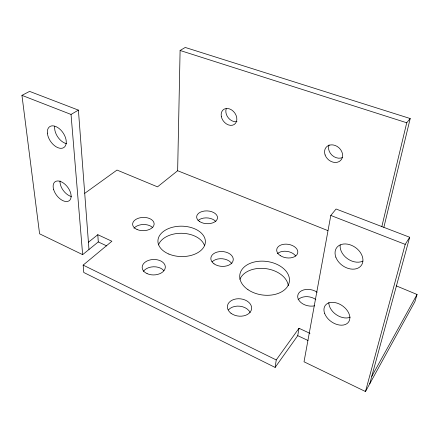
<?xml version="1.0" encoding="UTF-8"?>
<svg xmlns="http://www.w3.org/2000/svg" width="439" height="439" viewBox="0 0 439 439"><rect width="100%" height="100%" fill="white"/><g stroke="black" fill="none" stroke-linecap="round" stroke-linejoin="round"><path stroke-width="0.66" d="M84.754 193.319L117.015 170.058L157.513 186.855L177.641 170.727L180.1 50.474L185.242 47.456L410.202 118.541L383.851 227.369M88.426 242.229L97.809 234.706L111.885 241.247L83.152 265.107L83.767 272.487L275.132 367.427L276.241 359.942L298.992 328.268L309.978 333.371M275.132 367.427L297.741 335.665L298.992 328.268M369.748 383.79L409.691 237.258L336.076 209.008L330.797 215.45L304.018 361.791L365.484 391.544L414.904 301.659L417.05 294.481L396.252 285.855M381.826 226.59L406.733 122.772L410.202 118.541M365.484 391.544L405.208 244.38L409.691 237.258M371.778 376.355L417.05 294.481M88.974 249.5L78.405 110.118L29.6 91.389L21.95 95.356L39.587 233.806L82.647 254.647L98.281 241.933L97.809 234.706M21.95 95.356L71.036 114.442L78.405 110.118M180.1 50.474L406.733 122.772M330.797 215.45L405.208 244.38M177.641 170.727L327.862 230.601M98.281 241.933L106.781 245.928M297.741 335.665L308.008 340.488M83.152 265.107L276.241 359.942M71.036 114.442L82.647 254.647M236.967 121.587A9.12 6.975 53.1 0 1 228.428 117.987A9.12 6.975 53.1 0 1 226.228 108.707M342.656 157.475A9.696 7.94 41.3 0 1 332.032 155.236A9.696 7.94 41.3 0 1 329.063 144.914M350.306 317.139A14.136 9.691 34.9 0 1 336.323 314.719A14.136 9.691 34.9 0 1 328.833 302.509M362.844 261.123A14.986 11.09 35 0 1 347.414 258.675A14.986 11.09 35 0 1 340.198 244.935M66.728 143.718A12.473 7.6 55.9 0 1 54.732 126.421M71.453 196.54A11.705 6.892 52.9 0 1 60.033 180.934M298.081 299.793A11.869 8.231 11.9 0 1 315.806 299.508M314.659 305.791A11.974 8.198 11.7 0 1 299.683 301.308A11.974 8.198 11.7 0 1 301.62 290.733A11.974 8.198 11.7 0 1 317.139 292.242M228.483 309.846A12.062 8.725 6 0 1 240.034 306.224A12.062 8.725 6 0 1 250.159 312.552M277.41 253.671A10.563 6.854 8.8 0 1 286.854 251.349A10.563 6.854 8.8 0 1 295.672 255.997M239.897 279.297A24.803 16.984 7.7 0 1 265.891 268.63A24.803 16.984 7.7 0 1 288.302 285.696M133.994 228.264A10.679 6.673 -1.5 0 1 143.328 224.499A10.679 6.673 -1.5 0 1 152.832 227.792M158.528 244.858A23.558 15.272 0.9 0 1 181.62 233.274A23.558 15.272 0.9 0 1 204.47 245.489M198.022 220.548A10.371 6.442 2.8 0 1 215.845 221.569M212.108 261.842A11.151 7.458 4 0 1 222.546 258.774A11.151 7.458 4 0 1 231.88 263.806M143.399 271.362A11.485 7.759 -1.6 0 1 153.469 266.775A11.485 7.759 -1.6 0 1 163.879 270.682M47.379 133.121A12.61 7.578 55.7 0 0 62.327 148.19A12.61 7.578 55.7 0 0 60.703 129.944A12.61 7.578 55.7 0 0 47.379 133.121M325.112 154.978A9.795 7.962 41.5 0 0 340.543 160.548A9.795 7.962 41.5 0 0 335.116 145.452A9.795 7.962 41.5 0 0 325.112 154.978M324.712 313.616A14.311 9.691 35.2 0 0 346.81 323.735A14.311 9.691 35.2 0 0 339.171 303.931A14.311 9.691 35.2 0 0 324.712 313.616M335.824 257.144A15.178 11.118 35.3 0 0 359.579 267.175A15.178 11.118 35.3 0 0 351.59 245.346A15.178 11.118 35.3 0 0 335.824 257.144M53.695 189.736A11.826 6.865 52.8 0 0 69.06 200.826A11.826 6.865 52.8 0 0 63.65 183.189A11.826 6.865 52.8 0 0 53.695 189.736M221.272 116.247A9.203 6.986 53 0 0 234.108 124.555A9.203 6.986 53 0 0 231.627 109.942A9.203 6.986 53 0 0 221.272 116.247M231.002 313.265A12.166 8.692 5.9 0 0 251.256 310.241A12.166 8.692 5.9 0 0 236.253 298.91A12.166 8.692 5.9 0 0 231.002 313.265M280.263 255.591A10.646 6.821 8.7 0 0 297.62 253.347A10.646 6.821 8.7 0 0 283.879 244.26A10.646 6.821 8.7 0 0 280.263 255.591M247.953 289.658A25.007 16.912 7.6 0 0 288.944 283.484A25.007 16.912 7.6 0 0 256.886 261.507A25.007 16.912 7.6 0 0 247.953 289.658M147.076 273.623A11.584 7.726 -1.5 0 0 165.278 267.741A11.584 7.726 -1.5 0 0 148.881 260.267A11.584 7.726 -1.5 0 0 147.076 273.623M137.072 229.515A10.761 6.64 -1.3 0 0 154.084 224.57A10.761 6.64 -1.3 0 0 138.982 218.051A10.761 6.64 -1.3 0 0 137.072 229.515M168.889 254.06A23.739 15.2 1 0 0 205.364 242.29A23.739 15.2 1 0 0 170.694 227.775A23.739 15.2 1 0 0 168.889 254.06M214.023 263.828A11.238 7.419 4 0 0 232.857 261.386A11.238 7.419 4 0 0 219.28 251.646A11.238 7.419 4 0 0 214.023 263.828M199.476 221.459A10.448 6.404 2.9 0 0 217.075 219.467A10.448 6.404 2.9 0 0 204.678 210.994A10.448 6.404 2.9 0 0 199.476 221.459"/></g></svg>
